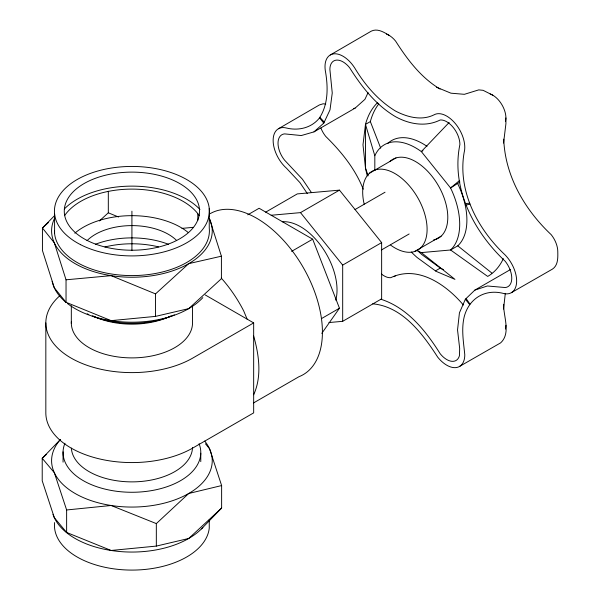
<?xml version="1.0" encoding="UTF-8"?>
<svg xmlns="http://www.w3.org/2000/svg" width="600" height="600" viewBox="0 0 600 600"><rect width="100%" height="100%" fill="white"/><g stroke="black" fill="none" stroke-linecap="round" stroke-linejoin="round"><path stroke-width="0.9" d="M503.662 304.305C503.28 316.298 511.222 333.218 500.61 342.877L459.502 366.457M503.558 309.053L505.305 293.347M377.745 102.48A103.305 59.64 60 0 0 365.483 124.395L362.993 144.788L365.483 168.053A103.305 59.64 60 0 0 367.312 175.868M505.493 121.44L505.92 117.953A18.593 10.732 60 0 0 490.2 93.99M503.558 143.062L505.92 123.69L505.92 117.953M505.47 329.077L505.935 325.29M510.382 269.595L474.877 290.085L465.353 299.243L459.435 312.84L457.537 329.94L459.668 348.435L459.45 355.642A18.593 10.732 60 0 1 440.168 353.715C425.835 330.915 407.572 307.882 381 299.265M307.335 193.597L299.925 182.61L286.5 168.24A25.492 14.715 60 0 1 273.142 140.422A25.492 14.715 60 0 1 286.5 128.032C298.567 131.002 311.73 127.882 319.575 117.825C328.215 104.265 328.125 87.72 325.62 72.383A25.492 14.715 60 0 1 334.02 53.82A25.492 14.715 60 0 1 355.77 69.683C365.903 86.13 378.87 100.935 395.498 111.045C407.272 117.15 421.44 120.99 434.01 114.855A25.492 14.715 60 0 1 455.768 124.11A25.492 14.715 60 0 1 464.168 152.37C457.47 189.892 476.85 227.587 503.287 253.192A25.492 14.715 60 0 1 516.645 281.01A25.492 14.715 60 0 1 503.287 293.4C484.86 288.675 468.787 298.642 464.168 316.972C461.213 329.595 463.582 342.15 464.783 354.795A25.492 14.715 60 0 1 437.745 357.21C422.73 333.945 402.57 306.525 372.668 303.817M311.31 192.39L302.415 179.197L284.595 160.178A18.585 10.732 60 0 1 284.595 133.89L301.298 135.547L313.972 131.88L323.775 123.12L330.007 109.86L332.25 93.008L329.888 69.457A18.585 10.732 60 0 1 349.597 67.695C361.65 86.797 375.825 105.03 395.55 116.708C409.252 124.23 425.707 127.245 440.183 119.993A18.585 10.732 60 0 1 459.9 144.517C450.832 188.235 473.933 231.952 505.192 261.255A18.585 10.732 60 0 1 505.192 287.535L487.373 285.983L474.877 290.085M368.085 92.617L364.913 99.36L355.118 108.12L313.972 131.88M253.665 394.763C262.02 376.38 259.043 354.968 253.665 336.075M321.788 333.368L339.465 308.22L312.683 239.19L259.11 208.26L247.748 214.822M449.13 122.49L421.342 151.583A62.392 36.023 60 0 0 374.82 155.738L365.483 124.395L370.35 121.583A103.305 59.64 60 0 1 378.795 103.898M60.405 439.515L42.218 458.303L42.218 480.803L54.33 517.68L66.63 532.463L111.127 550.47L156.33 546.09L188.722 538.47L221.625 508.058L221.625 485.565L209.513 448.688L205.41 443.752M201.487 528.862L221.625 508.058M54.645 215.542L42.435 228.007L42.435 250.5L54.33 287.843A80.332 46.38 0 0 0 66.105 302.438M156.33 546.09L156.33 523.597L188.722 493.485L221.625 485.565M46.297 454.522L42.218 458.303L54.33 472.695L66.63 509.97L66.63 532.463M48.562 222.397L42.435 228.007L54.33 242.858L66.037 279.803L66.037 302.295L111.127 320.64L155.528 316.388L188.722 308.632L221.407 278.685L221.407 256.192L209.513 218.85A80.332 46.38 0 0 1 152.708 275.655A80.332 46.38 0 0 1 54.33 242.858M99.39 220.958L108.315 212.805L108.315 191.25M155.528 316.388L155.528 293.895L188.722 263.647L221.407 256.192M503.332 258.63A103.305 59.64 60 0 1 487.688 276.428L450.585 249.99A62.392 36.023 60 0 0 450.585 187.965L459.908 182.002M459.15 180.847L450.585 187.965L421.342 151.583L422.94 150.66M330.285 54.968L371.265 31.155C377.43 28.11 383.82 32.152 389.048 35.295M278.423 128.752L319.403 104.94L323.153 103.785L325.77 104.04M265.635 212.175L297.293 193.905L339.465 190.132L381.638 242.603L381.638 298.83L342.683 321.322L328.928 322.553M271.17 215.25L300.502 212.625L339.465 190.132M369.337 173.325L395.978 157.942M355.005 209.558L385.035 192.225M291.577 251.377L312.683 239.19M342.683 321.322L342.683 265.095L381.638 242.603M45.832 322.905L45.832 412.875A86.085 49.703 0 0 0 98.977 458.79A86.085 49.703 0 0 0 192.795 448.02L253.665 412.875L253.665 322.905L192.795 358.05A86.085 49.703 0 0 1 77.662 361.493A86.085 49.703 0 0 1 59.835 295.733M381.548 249.907L409.14 233.97M414.502 251.542L441.135 236.16M321.608 318.532L339.465 308.22M393.975 276.69L395.603 275.752M457.778 183.81A62.392 36.023 60 0 1 457.778 245.835L450.585 249.99L421.342 252.6A62.392 36.023 60 0 1 416.745 250.365M435.45 270.877L440.325 268.072M253.538 402.938L298.987 376.695A92.97 53.677 60 0 0 305.108 270.795A92.97 53.677 60 0 0 210.157 213.667M511.365 292.68L552.472 269.093C558.202 265.275 557.895 257.722 557.783 251.625A18.593 10.732 60 0 0 551.205 234.683C524.812 209.843 505.035 176.032 503.745 139.155M353.692 108.532L355.118 108.12M466.103 205.125L469.972 204.007M66.63 509.97L111.127 505.485L156.33 523.597M181.958 228.39L193.14 227.34M66.037 279.803L111.127 275.655L155.528 293.895M465.353 203.55L469.605 203.235M108.315 212.805L118.56 217.013M436.537 87.233L450.967 93.188L464.377 94.32L478.74 89.887L483.112 90.323L492.772 95.183M443.482 269.595L440.91 268.5L422.002 254.708A103.305 59.64 60 0 1 418.095 251.108M205.208 294.93L253.665 322.905M440.062 89.062C420.923 77.625 407.423 59.61 395.618 41.123A18.593 10.732 60 0 0 386.475 34.102M457.778 245.835L491.835 273.038M421.342 252.6L454.942 279.353L436.035 271.305L417.135 257.52A103.305 59.64 60 0 1 411.285 252.03M463.403 305.04C446.295 284.798 417.855 264.66 390.75 277.688A18.593 10.732 60 0 1 381.435 274.013M319.815 117.315L324.263 122.078M465.353 299.243L469.605 304.47M54.33 287.843L66.037 302.295M300.502 212.625L342.683 265.095M319.575 117.825L323.775 123.12M466.103 298.53L469.972 304.118M363.225 189.172C355.17 168.788 341.243 151.635 325.74 136.425A18.593 10.732 60 0 1 320.925 128.093M247.132 319.132L243.69 310.913A92.97 53.677 60 0 0 221.28 278.1M370.35 121.583L380.685 148.155M368.19 175.8L365.483 168.053L365.483 124.395M374.82 155.738L374.82 170.595M209.25 208.403L209.25 228.083A77.475 44.73 0 0 1 134.392 275.565A77.475 44.73 0 0 1 54.443 230.94M209.25 519.69L209.25 528.127A77.475 44.73 0 0 1 127.118 570A77.475 44.73 0 0 1 54.593 522.585M200.775 453.195L200.775 461.632M197.805 213.78L197.805 220.335M192.517 305.43L192.517 322.298A60.608 34.987 0 0 1 131.385 357.892A60.608 34.987 0 0 1 71.355 321.683M131.917 211.178L131.917 250.447M71.325 305.7L71.325 323.505M63.06 451.83L63.06 462.135M54.593 213.945L54.593 233.625M387.78 143.392A62.392 36.023 60 0 1 427.02 146.355M390.03 161.377A45.547 26.295 60 0 1 439.088 186.915A45.547 26.295 60 0 1 433.485 240.022M364.178 204.173A45.547 26.295 60 0 1 389.752 171.038A45.547 26.295 60 0 1 427.095 228.765A45.547 26.295 60 0 1 390.69 245.16M202.837 297.623A80.332 46.38 0 0 1 67.485 303.532M54.233 287.647A80.332 46.38 0 0 1 52.155 281.332M64.312 209.002A77.475 44.73 0 0 1 132.375 186.127A77.475 44.73 0 0 1 199.965 209.468M54.233 242.663A80.332 46.38 0 0 1 54.33 218.85M64.605 215.61A72.315 41.752 0 0 1 131.917 189.105A72.315 41.752 0 0 1 199.237 215.61M95.407 244.275A65.745 37.957 0 0 1 168.428 244.275M192.517 447.487A60.608 34.987 0 0 1 132.458 481.875A60.608 34.987 0 0 1 71.355 448.11M199.087 443.715A68.873 39.765 0 0 1 131.483 492.27A68.873 39.765 0 0 1 64.95 443.228M204.712 441.075A80.332 46.38 0 0 1 159.57 504.232A80.332 46.38 0 0 1 54.42 472.89M54.33 472.695A80.332 46.38 0 0 1 60.352 439.62M202.837 527.46A80.332 46.38 0 0 1 122.993 551.768A80.332 46.38 0 0 1 54.42 517.875M54.33 517.68A80.332 46.38 0 0 1 52.995 514.305M174.36 314.858A68.873 39.765 0 0 1 92.235 316.035M88.83 314.558A68.873 39.765 0 0 1 87.195 313.778M104.91 246.968A68.873 39.765 0 0 1 158.505 246.862M74.828 233.19A68.873 39.765 0 0 1 188.355 232.635M170.873 315.968A60.608 34.987 0 0 1 168.375 317.115M166.657 317.835A60.608 34.987 0 0 1 92.94 315.952M87.172 240.532A51.653 29.82 0 0 1 176.632 240.495M282.248 221.79A51.653 29.82 60 0 1 322.74 248.235A51.653 29.82 60 0 1 335.782 300.142M80.633 244.702A77.475 44.73 0 0 0 207.855 220.05A77.475 44.73 0 0 0 107.265 168.765A77.475 44.73 0 0 0 80.633 244.702M87.15 240.45A67.642 39.053 0 0 0 198.21 218.925A67.642 39.053 0 0 0 110.4 174.15A67.642 39.053 0 0 0 87.15 240.45"/></g></svg>
